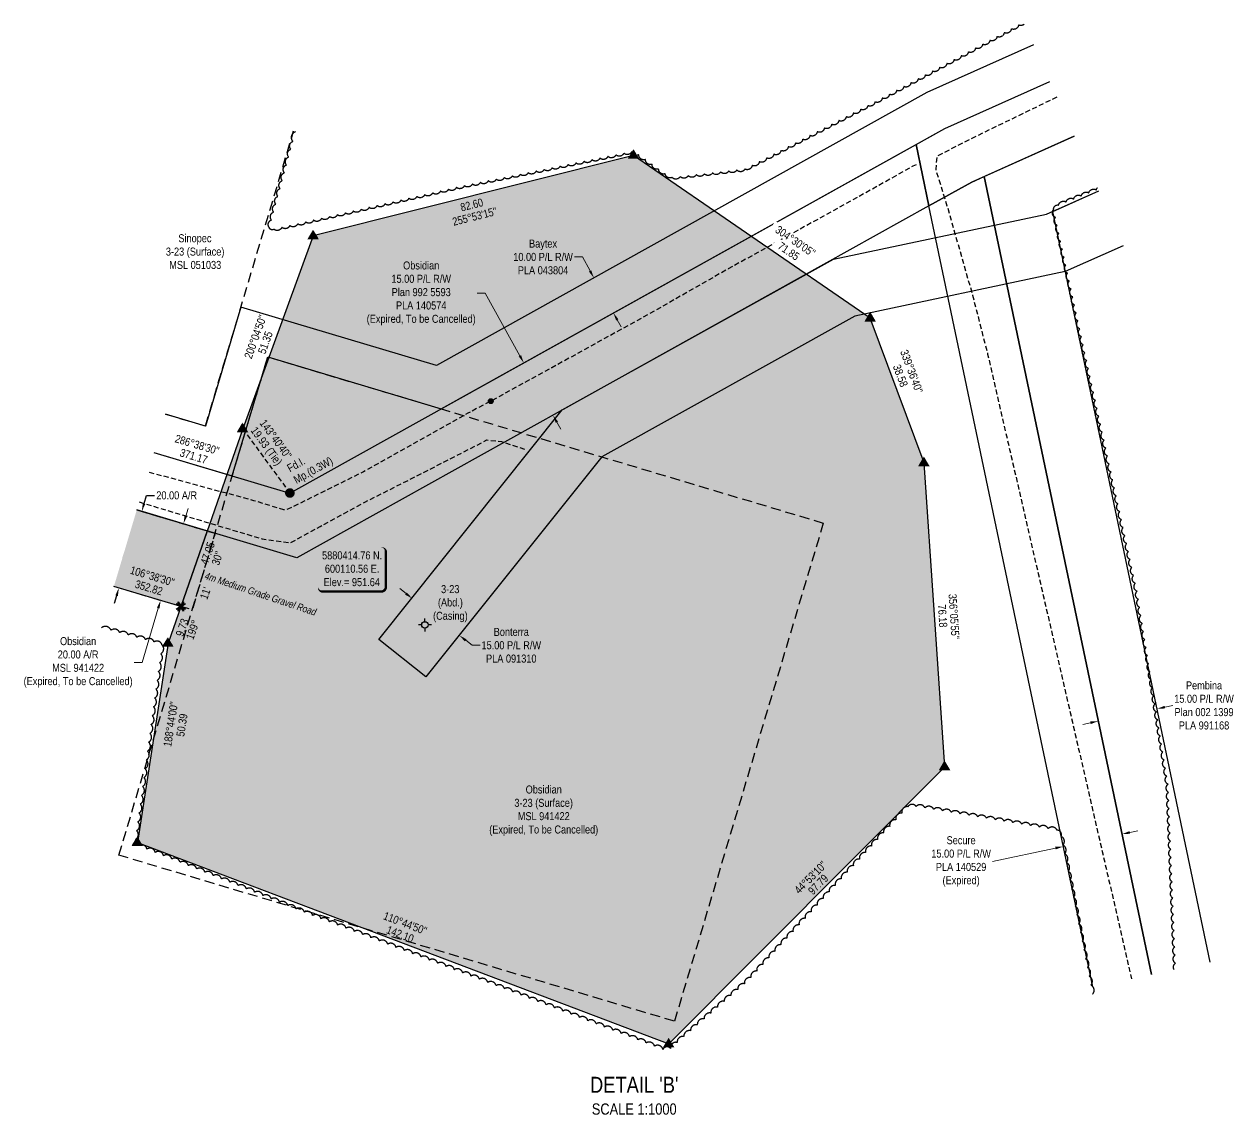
# Model space of a CAD drawing. Extents: x 598714 to 602451, y 5878898 to 5881862.
# Drawn here: x 600939 to 602451, y 5879736 to 5881099 of the extents above; entities that cross this region are included whole.
import ezdxf
from ezdxf.enums import TextEntityAlignment as Align

# ---------------------------------------------------------------- set-up
doc = ezdxf.new("R2010")
doc.units = 0
doc.header["$LTSCALE"] = 5
doc.header["$PDSIZE"] = 0.5
for name, pattern in [('0', [1, 1, 0]), ('foc-ACCESSROAD', [3.75, 2.5, -1.25]), ('foc-TIELINE', [1.875, 1.25, -0.625]), ('UG_PIPE', [1.875, 1.25, -0.625])]:
    doc.linetypes.add(name, pattern=pattern)
doc.layers.get('Defpoints').update_dxf_attribs({"color": 9})
for name, color, linetype in [('AS-PIPE-UG', 44, 'UG_PIPE'), ('AS-ROADS', 254, 'Continuous'), ('AS-SYMBOL', 7, 'Continuous'), ('C-AR', 13, 'foc-ACCESSROAD'), ('C-RW', 13, 'Continuous'), ('C-WS', 13, 'foc-ACCESSROAD'), ('DETAIL-T', 7, 'Continuous'), ('F-RW', 190, 'Continuous'), ('F-WS', 190, 'foc-ACCESSROAD'), ('F-WS-S', 8, 'Continuous'), ('L-BD1', 253, 'Continuous'), ('L-MON', 1, 'Continuous'), ('L-TIE', 7, 'foc-TIELINE'), ('L-TIE-T', 7, 'Continuous'), ('P-PROPOSED', 10, 'Continuous'), ('P-PROPOSED-H', 21, 'Continuous'), ('P-TXT', 4, 'Continuous'), ('T-BUSH', 110, '0')]:
    doc.layers.add(name, color=color, linetype=linetype)
for name, color, linetype, lineweight in [('C-AR-T', 13, 'Continuous', 9), ('C-RW-T', 13, 'Continuous', 9), ('F-RW-T', 190, 'Continuous', 9), ('F-WS-T', 190, 'Continuous', 9), ('T-TEXT', 48, 'Continuous', 18)]:
    doc.layers.add(name, color=color, linetype=linetype, lineweight=lineweight)
doc.styles.add('80', font='ARIALN.TTF', dxfattribs={"height": 10})
doc.styles.add('80CG', font='ARIALN.TTF', dxfattribs={"height": 10})
doc.styles.add('80L', font='ARIALN.TTF', dxfattribs={"height": 10})
doc.dimstyles.new('Compass 5 000', dxfattribs={"dimscale": 5, "dimtxt": 9, "dimasz": 2, "dimexe": 0.2, "dimexo": 0.0625, "dimgap": 0.5, "dimtad": 0, "dimtih": 1, "dimtoh": 1, "dimzin": 0, "dimdsep": 46, "dimtxsty": '80CG', "dimcen": 0.1, "dimse1": 1, "dimse2": 1, "dimclrd": 256, "dimclrt": 256, "dimaunit": 1, "dimadec": 4, "dimazin": 0, "dimtfac": 0.06, "dimtofl": 0, "dimtmove": 0, "dimatfit": 1, "dimfxl": 0.2, "dimtolj": 1, "dimtzin": 0, "dimlwd": -1, "dimarcsym": 0})

# ---------------------------------------------------------------- blocks, each defined once
blk = doc.blocks.new('*D49')
at = {"layer": 'C-RW-T', "transparency": 16777216}
for p, q in [((601515.3, 5880762.6), (601505.3, 5880762.6)), ((601558.8, 5880684.5), (601515.3, 5880762.6)), ((601604.9, 5880601.5), (601609.8, 5880592.8))]:
    blk.add_line(p, q, dxfattribs=at)
for points in [[(601560.2, 5880685.3), (601557.3, 5880683.7), (601563.6, 5880675.8)], [(601606.4, 5880602.4), (601603.5, 5880600.7), (601600.1, 5880610.3)]]:
    blk.add_solid(points, dxfattribs=at)
at = {"layer": 'Defpoints', "color": 0, "transparency": 16777216}
for p in [(601563.6, 5880675.8), (601453.3, 5880614.4), (601489.8, 5880548.9)]:
    blk.add_point(p, dxfattribs=at)
at = {"layer": 'C-RW-T', "transparency": 16777216, "insert": (601435.4, 5880762.6), "char_height": 10, "attachment_point": 5, "style": '80CG'}
blk.add_mtext('\\A1;Obsidian\\P15.00 P/L R/W\\PPlan 992 5593\\PPLA 140574\\P(Expired, To be Cancelled)', dxfattribs=at)
blk = doc.blocks.new('*D63')
at = {"layer": 'Defpoints', "color": 0, "transparency": 16777216}
for p in [(602307, 5880107.7), (602233.5, 5880092.2), (602237.9, 5880071.4)]:
    blk.add_point(p, dxfattribs=at)
at = {"layer": 'F-RW-T', "transparency": 16777216}
for p, q in [((602321.1, 5880089), (602330.9, 5880091)), ((602228.1, 5880069.3), (602149.3, 5880052.7))]:
    blk.add_line(p, q, dxfattribs=at)
for points in [[(602320.8, 5880090.6), (602321.5, 5880087.3), (602311.4, 5880086.9)], [(602227.7, 5880071), (602228.4, 5880067.7), (602237.9, 5880071.4)]]:
    blk.add_solid(points, dxfattribs=at)
at = {"layer": 'F-RW-T', "transparency": 16777216, "insert": (602110.2, 5880052.7), "char_height": 10, "attachment_point": 5, "style": '80CG'}
blk.add_mtext('\\A1;Secure\\P15.00 P/L R/W\\PPLA 140529\\P(Expired)', dxfattribs=at)
blk = doc.blocks.new('*D64')
at = {"layer": 'Defpoints', "color": 0, "transparency": 16777216}
for p in [(601512.5, 5880494), (601571.5, 5880447.8), (601483.2, 5880335.1)]:
    blk.add_point(p, dxfattribs=at)
at = {"layer": 'F-RW-T', "transparency": 16777216}
for p, q in [((601416.4, 5880387.4), (601408.5, 5880393.6)), ((601491, 5880329), (601498.9, 5880322.8)), ((601498.9, 5880322.8), (601508.9, 5880322.8))]:
    blk.add_line(p, q, dxfattribs=at)
for points in [[(601417.4, 5880388.8), (601415.3, 5880386.1), (601424.2, 5880381.3)], [(601492.1, 5880330.3), (601490, 5880327.6), (601483.2, 5880335.1)]]:
    blk.add_solid(points, dxfattribs=at)
at = {"layer": 'F-RW-T', "transparency": 16777216, "insert": (601548, 5880322.8), "char_height": 10, "attachment_point": 5, "style": '80CG'}
blk.add_mtext('\\A1;Bonterra\\P15.00 P/L R/W\\PPLA 091310', dxfattribs=at)
blk = doc.blocks.new('*D65')
at = {"layer": 'Defpoints', "color": 0, "transparency": 16777216}
for p in [(601670.9, 5880792.7), (601651.3, 5880781.8), (601695.2, 5880749)]:
    blk.add_point(p, dxfattribs=at)
at = {"layer": 'F-RW-T', "transparency": 16777216}
for p, q in [((601636.8, 5880808), (601626.8, 5880808)), ((601646.5, 5880790.5), (601636.8, 5880808)), ((601680.5, 5880729.4), (601685.3, 5880720.6))]:
    blk.add_line(p, q, dxfattribs=at)
for points in [[(601647.9, 5880791.3), (601645, 5880789.7), (601651.3, 5880781.8)], [(601681.9, 5880730.2), (601679, 5880728.6), (601675.6, 5880738.1)]]:
    blk.add_solid(points, dxfattribs=at)
at = {"layer": 'F-RW-T', "transparency": 16777216, "insert": (601587.7, 5880808), "char_height": 10, "attachment_point": 5, "style": '80CG'}
blk.add_mtext('\\A1;Baytex\\P10.00 P/L R/W\\PPLA 043804', dxfattribs=at)
blk = doc.blocks.new('RISER')
h = blk.add_hatch(color=255)
h.dxf.hatch_style = 1
edge = h.paths.add_edge_path()
edge.add_arc((0, 0), 0.7, 0, 360)
blk.add_hatch(color=13).paths.add_polyline_path([(0.58, -0.15), (-0.58, -0.15, 0.774597)])
at = {"color": 13}
blk.add_line((-0.58, -0.15), (0.58, -0.15), dxfattribs=at)
blk.add_circle((0, 0), 0.6, dxfattribs=at)
blk = doc.blocks.new('GABD')
for p, q in [((-0.81, 0), (-1.62, 0)), ((0, 0.81), (0, 1.62)), ((1.62, 0), (0.81, 0)), ((0, -0.81), (0, -1.62))]:
    blk.add_line(p, q)
blk.add_circle((0, 0), 0.8)
blk = doc.blocks.new('fdia')
at = {"color": 255, "const_width": 1}
blk.add_lwpolyline([(-0.5, 0, 1), (0.5, 0, 1)], format="xyb", close=True, dxfattribs=at)
blk = doc.blocks.new('Fdiaa')
blk.add_blockref('fdia', (0, 0))
blk = doc.blocks.new('fdib')
at = {"color": 1, "const_width": 1.6}
blk.add_lwpolyline([(-0.4, 0, 1), (0.4, 0, 1)], format="xyb", close=True, dxfattribs=at)
at = {"color": 1}
blk.add_circle((0, 0), 0.8, dxfattribs=at)
blk = doc.blocks.new('Fdibb')
blk.add_blockref('fdib', (0, 0))
blk = doc.blocks.new('fdicc')
for name in ['Fdibb', 'Fdiaa']:
    blk.add_blockref(name, (0, 0))
blk = doc.blocks.new('FDI')
blk.add_blockref('fdicc', (0, 0))
blk = doc.blocks.new('TRIA')
blk.add_hatch(color=255).paths.add_polyline_path([(-0.04, 1.52), (-1.47, -0.87), (1.39, -0.87)])
blk = doc.blocks.new('TRIAA')
blk.add_blockref('TRIA', (0, 0))
blk = doc.blocks.new('TRIB')
at = {"color": 1}
blk.add_lwpolyline([(-1.12, -0.67), (-0.04, 1.13), (1.04, -0.67)], close=True, dxfattribs=at)
blk = doc.blocks.new('TRIBB')
blk.add_blockref('TRIB', (0, 0))
blk = doc.blocks.new('TRICC')
for name in ['TRIAA', 'TRIBB']:
    blk.add_blockref(name, (0, 0))
blk = doc.blocks.new('plspike')
blk.add_blockref('TRICC', (0, 0))
blk = doc.blocks.new('TEMP')
h = blk.add_hatch(color=255)
h.dxf.hatch_style = 1
h.paths.add_polyline_path([(0, 0.25), (-0.67, 1.15), (-0.67, 0.67), (-1.15, 0.67), (-0.25, 0), (-1.15, -0.67), (-0.67, -0.67), (-0.67, -1.15), (0, -0.25), (0.67, -1.15), (0.67, -0.67), (1.15, -0.67), (0.25, 0), (1.15, 0.67), (0.67, 0.67), (0.67, 1.15)])
h.paths.add_polyline_path([(0.57, 0.85), (0.57, 0.57), (0.85, 0.57), (0.08, 0), (0.85, -0.57), (0.57, -0.57), (0.57, -0.85), (0, -0.08), (-0.57, -0.85), (-0.57, -0.57), (-0.85, -0.57), (-0.08, 0), (-0.85, 0.57), (-0.57, 0.57), (-0.57, 0.85), (0, 0.08)], flags=16)
h = blk.add_hatch(color=1)
h.dxf.hatch_style = 1
h.paths.add_polyline_path([(0, 0.08), (-0.57, 0.85), (-0.57, 0.57), (-0.85, 0.57), (-0.08, 0), (-0.85, -0.57), (-0.57, -0.57), (-0.57, -0.85), (0, -0.08), (0.57, -0.85), (0.57, -0.57), (0.85, -0.57), (0.08, 0), (0.85, 0.57), (0.57, 0.57), (0.57, 0.85)])
at = {"color": 1}
for p, q in [((-0.08, 0), (0.08, 0)), ((0, 0.08), (0, -0.08))]:
    blk.add_line(p, q, dxfattribs=at)
at = {"color": 255, "flags": 128}
blk.add_lwpolyline([(-0.25, 0), (-1.15, 0.67), (-0.67, 0.67), (-0.67, 1.15), (0, 0.25), (0.67, 1.15), (0.67, 0.67), (1.15, 0.67), (0.25, 0), (1.15, -0.67), (0.67, -0.67), (0.67, -1.15), (0, -0.25), (-0.67, -1.15), (-0.67, -0.67), (-1.15, -0.67)], close=True, dxfattribs=at)
at = {"color": 1, "flags": 128}
blk.add_lwpolyline([(-0.08, 0), (-0.85, 0.57), (-0.57, 0.57), (-0.57, 0.85), (0, 0.08), (0.57, 0.85), (0.57, 0.57), (0.85, 0.57), (0.08, 0), (0.85, -0.57), (0.57, -0.57), (0.57, -0.85), (0, -0.08), (-0.57, -0.85), (-0.57, -0.57), (-0.85, -0.57)], close=True, dxfattribs=at)
blk = doc.blocks.new('*D77')
at = {"layer": 'Defpoints', "color": 0, "transparency": 16777216}
for p in [(601129.3, 5880477.3), (601057.5, 5880394.4), (601100.7, 5880381.5)]:
    blk.add_point(p, dxfattribs=at)
at = {"layer": 'P-TXT', "transparency": 16777216}
for p, q in [((601089, 5880499.8), (601092.1, 5880510.1)), ((601092.1, 5880510.1), (601102.1, 5880510.1)), ((601054.7, 5880384.8), (601051.8, 5880375.2))]:
    blk.add_line(p, q, dxfattribs=at)
for points in [[(601087.4, 5880500.2), (601090.6, 5880499.3), (601086.2, 5880490.2)], [(601053.1, 5880385.3), (601056.3, 5880384.3), (601057.5, 5880394.4)]]:
    blk.add_solid(points, dxfattribs=at)
at = {"layer": 'P-TXT', "transparency": 16777216, "insert": (601129.8, 5880510.1), "char_height": 10, "attachment_point": 5, "style": '80CG'}
blk.add_mtext('\\A1;20.00 A/R', dxfattribs=at)
blk = doc.blocks.new('*D79')
at = {"layer": 'C-AR-T', "transparency": 16777216}
for p, q in [((601141.2, 5880484.2), (601144, 5880493.7)), ((601106.8, 5880369.2), (601086.6, 5880301.5)), ((601086.6, 5880301.5), (601076.6, 5880301.5))]:
    blk.add_line(p, q, dxfattribs=at)
for points in [[(601139.6, 5880484.6), (601142.8, 5880483.7), (601138.3, 5880474.6)], [(601105.2, 5880369.7), (601108.4, 5880368.8), (601109.7, 5880378.8)]]:
    blk.add_solid(points, dxfattribs=at)
at = {"layer": 'Defpoints', "color": 0, "transparency": 16777216}
for p in [(601109.4, 5880483.2), (601080.8, 5880387.4), (601109.7, 5880378.8)]:
    blk.add_point(p, dxfattribs=at)
at = {"layer": 'C-AR-T', "transparency": 16777216, "insert": (601006.6, 5880301.5), "char_height": 10, "attachment_point": 5, "style": '80CG'}
blk.add_mtext('\\A1;Obsidian\\P20.00 A/R\\PMSL 941422\\P(Expired, To be Cancelled)', dxfattribs=at)
blk = doc.blocks.new('*U80')
h = blk.add_hatch(color=254)
edge = h.paths.add_edge_path()
edge.add_line((-36.5, -28.5), (36.5, -28.5))
edge.add_arc((36.5, -22.5), 6, 270, 360)
edge.add_line((42.5, -22.5), (42.5, 21))
edge.add_arc((36.5, 21), 6, 0, 90)
edge.add_line((36.5, 27), (-36.5, 27))
edge.add_arc((-36.5, 21), 6, 90, 180)
edge.add_line((-42.5, 21), (-42.5, -22.5))
edge.add_arc((-36.5, -22.5), 6, 180, 270)
at = {"color": 1, "flags": 128}
blk.add_lwpolyline([(-77.5, 94.7, 0, 10, 0), (0, 0, 5, 5, 0)], format="xyseb", dxfattribs=at)
blk.add_lwpolyline([(-36.5, -28.5, 3, 3, 0), (36.5, -28.5, 3, 3, 0.414214), (42.5, -22.5, 3, 3, 0), (42.5, 21, 3, 0, 0.414214), (36.5, 27, 0, 0, 0), (-36.5, 27, 0, 0, 0.414214), (-42.5, 21, 0, 0, 0), (-42.5, -22.5, 0, 3, 0.414214)], format="xyseb", close=True, dxfattribs=at)
at = {"color": 1, "style": '80'}
blk.add_attdef('ENTER_TEXT_001', (-36, -5), '', height=10, dxfattribs=at)
blk = doc.blocks.new('*D82')
at = {"layer": 'Defpoints', "color": 0, "transparency": 16777216}
for p in [(602351.7, 5880260.1), (602278.3, 5880244.7), (602281.8, 5880228.1)]:
    blk.add_point(p, dxfattribs=at)
at = {"layer": 'F-RW-T', "transparency": 16777216}
for p, q in [((602364.9, 5880245.5), (602374.7, 5880247.6)), ((602272, 5880226), (602262.2, 5880224))]:
    blk.add_line(p, q, dxfattribs=at)
for points in [[(602364.6, 5880247.2), (602365.3, 5880243.9), (602355.2, 5880243.5)], [(602271.7, 5880227.7), (602272.3, 5880224.4), (602281.8, 5880228.1)]]:
    blk.add_solid(points, dxfattribs=at)
at = {"layer": 'F-RW-T', "transparency": 16777216, "insert": (602413.8, 5880247.6), "char_height": 10, "attachment_point": 5, "style": '80CG'}
blk.add_mtext('\\A1;Pembina\\P15.00 P/L R/W\\PPlan 002 1399\\PPLA 991168', dxfattribs=at)

msp = doc.modelspace()

# ---------------------------------------------------------------- hatches: boundary and pattern name
at = {"layer": 'P-PROPOSED-H'}
h = msp.add_hatch(color=256, dxfattribs=at)
h.dxf.hatch_style = 1
h.paths.add_polyline_path([(601300.399, 5880834.344), (601212.289, 5880593.324), (601118.994, 5880325.299), (601080.754, 5880076.359), (601744.894, 5879824.774), (602089.789, 5880171.039), (602063.889, 5880550.879), (601996.719, 5880731.604), (601700.784, 5880935.009)])
h = msp.add_hatch(color=256, dxfattribs=at)
h.dxf.hatch_style = 1
h.paths.add_polyline_path([(601079.931, 5880492.033), (601051.305, 5880396.262), (601134.988, 5880371.249), (601167.881, 5880465.745)])

# ---------------------------------------------------------------- linework, layer by layer
at = {"layer": 'AS-PIPE-UG', "flags": 128}
for points in [[(602229.813, 5881007.664), (602121.459, 5880955.109), (602079.869, 5880933.739), (602078.424, 5880917.529), (602092.554, 5880872.074), (602124.444, 5880760.284), (602143.309, 5880686.754), (602323.19, 5879906.233)], [(602053.854, 5880923.349), (602049.714, 5880921.404), (602006.679, 5880896.934), (601819.194, 5880793.169), (601718.999, 5880736.039), (601598.589, 5880669.649), (601546.144, 5880640.929), (601522.349, 5880627.804), (601493.804, 5880612.714), (601363.104, 5880539.634), (601269.679, 5880493.154), (601263.739, 5880491.929), (601226.264, 5880503.494), (601095.989, 5880538.784), (601094.087, 5880539.393)], [(601082.888, 5880501.925), (601184.409, 5880471.429), (601236.789, 5880455.679), (601272.094, 5880451.084), (601309.284, 5880471.334), (601364.944, 5880501.689), (601438.189, 5880538.609), (601517.489, 5880579.414), (601535.659, 5880577.274), (601566.209, 5880567.384)]]:
    msp.add_lwpolyline(points, dxfattribs=at)
at = {"layer": 'AS-ROADS', "const_width": 19.992, "flags": 128}
msp.add_lwpolyline([(601064.835, 5880441.528), (601309.559, 5880359.814)], dxfattribs=at)
at = {"layer": 'C-AR', "flags": 128}
msp.add_lwpolyline([(601079.931, 5880492.033), (601177.795, 5880462.781), (601149.169, 5880367.01), (601051.305, 5880396.262)], dxfattribs=at)
at = {"layer": 'C-RW', "flags": 128}
msp.add_lwpolyline([(602251.621, 5880958.971), (602123.432, 5880901.56), (602070.009, 5880871.827), (602053.878, 5880948.646), (602089.819, 5880968.649), (602220.979, 5881027.39)], dxfattribs=at)
at = {"layer": 'C-RW'}
msp.add_lwpolyline([(601101.401, 5880563.861), (601271.279, 5880513.084), (602053.878, 5880948.646), (602070.009, 5880871.827), (601280.106, 5880432.2), (601079.931, 5880492.033)], dxfattribs=at)
at = {"layer": 'C-WS'}
msp.add_lwpolyline([(601057.565, 5880060.543), (601243.635, 5880683.055), (601937.974, 5880475.515), (601751.905, 5879853.004)], close=True, dxfattribs=at)
at = {"layer": 'F-RW', "flags": 128}
for points in [[(602200.55, 5881073.004), (602067.41, 5881013.375), (601454.424, 5880672.213), (601210.062, 5880745.253), (601165.692, 5880596.808), (601115.714, 5880611.747)], [(601101.401, 5880563.861), (601199.264, 5880534.61), (601243.635, 5880683.055), (601460.309, 5880618.29), (602089.819, 5880968.649), (602220.979, 5881027.39)], [(602348.262, 5879911.498), (602138.913, 5880908.493), (602251.621, 5880958.971)], [(602274.894, 5879896.092), (602070.009, 5880871.827), (602123.432, 5880901.56), (602138.913, 5880908.493), (602348.262, 5879911.498)], [(602312.906, 5880822.131), (602240.421, 5880789.668), (601977.284, 5880734.229), (601661.084, 5880558.474), (601441.089, 5880283.324), (601382.535, 5880330.14), (601611.753, 5880616.825), (601950.754, 5880805.254), (602217.108, 5880861.37), (602282.263, 5880890.551)], [(602421.631, 5879926.903), (602224.697, 5880864.769), (602282.263, 5880890.551)]]:
    msp.add_lwpolyline(points, dxfattribs=at)
at = {"layer": 'F-WS'}
msp.add_lwpolyline([(601115.714, 5880611.747), (601165.692, 5880596.808), (601275.901, 5880965.52)], dxfattribs=at)
at = {"layer": 'L-TIE'}
msp.add_line((601212.289, 5880593.324), (601271.279, 5880513.084), dxfattribs=at)
at = {"layer": 'P-PROPOSED', "flags": 128}
msp.add_lwpolyline([(601300.399, 5880834.344), (601212.289, 5880593.324), (601118.994, 5880325.299), (601080.754, 5880076.359), (601744.894, 5879824.774), (602089.789, 5880171.039), (602063.889, 5880550.879), (601996.719, 5880731.604), (601700.784, 5880935.009)], close=True, dxfattribs=at)
msp.add_lwpolyline([(601079.931, 5880492.033), (601167.881, 5880465.745), (601134.988, 5880371.249), (601051.305, 5880396.262)], dxfattribs=at)
at = {"layer": 'T-BUSH', "flags": 128}
for points in [[(602188.962, 5881098.877, -0.31228985), (602181.962, 5881097.908, -0.52056705), (602172.996, 5881093.101, -0.52056705), (602164.03, 5881088.295, -0.52056705), (602155.064, 5881083.488, -0.52056705), (602146.098, 5881078.681, -0.52056705), (602137.132, 5881073.874, -0.52056705), (602128.166, 5881069.067, -0.52056705), (602119.2, 5881064.261, -0.52056705), (602110.234, 5881059.454, -0.52056705), (602101.268, 5881054.647, -0.52056705), (602092.302, 5881049.84, -0.52056705), (602083.337, 5881045.033, -0.52056705), (602074.371, 5881040.227, -0.52056705), (602065.405, 5881035.42, -0.52056705), (602056.439, 5881030.613, -0.52056705), (602047.473, 5881025.806, -0.52056705), (602038.507, 5881020.999, -0.52056705), (602029.541, 5881016.193, -0.52056705), (602020.575, 5881011.386, -0.52056705), (602011.609, 5881006.579, -0.52056705), (602002.586, 5881001.88, -0.52056705), (601993.551, 5880997.206, -0.52056705), (601984.515, 5880992.532, -0.52056705), (601975.479, 5880987.858, -0.52056705), (601966.443, 5880983.184, -0.52056705), (601957.407, 5880978.51, -0.52056705), (601948.372, 5880973.835, -0.52056705), (601939.336, 5880969.161, -0.52056705), (601930.3, 5880964.487, -0.52056705), (601921.264, 5880959.813, -0.52056705), (601912.228, 5880955.139, -0.52056705), (601903.193, 5880950.465, -0.52056705), (601894.157, 5880945.791, -0.52056705), (601885.121, 5880941.117, -0.52056705), (601876.085, 5880936.442, -0.52056705), (601867.049, 5880931.768, -0.52056705), (601858.014, 5880927.094, -0.52056705), (601848.978, 5880922.42, -0.52056705), (601839.92, 5880917.817, -0.52056705), (601829.814, 5880916.656, -0.52056705), (601819.707, 5880915.494, -0.52056705), (601809.6, 5880914.333, -0.52056705), (601799.494, 5880913.171, -0.52056705), (601789.387, 5880912.01, -0.52056705), (601779.28, 5880910.848, -0.52056705), (601769.174, 5880909.687, -0.52056705), (601759.067, 5880908.525, -0.52056705), (601748.961, 5880907.364, -0.52056705), (601740.354, 5880911.95, -0.52056705), (601732.103, 5880917.902, -0.52056705), (601723.853, 5880923.854, -0.52056705), (601715.602, 5880929.806, -0.52056705), (601707.352, 5880935.757, -0.52056705), (601698.67, 5880939.706, -0.52056705), (601688.701, 5880937.68, -0.52056705), (601678.731, 5880935.653, -0.52056705), (601668.762, 5880933.627, -0.52056705), (601658.792, 5880931.601, -0.52056705), (601648.823, 5880929.575, -0.52056705), (601638.854, 5880927.549, -0.52056705), (601628.884, 5880925.523, -0.52056705), (601618.915, 5880923.497, -0.52056705), (601608.946, 5880921.471, -0.52056705), (601598.976, 5880919.445, -0.52056705), (601589.007, 5880917.419, -0.52056705), (601579.038, 5880915.393, -0.52056705), (601569.068, 5880913.367, -0.52056705), (601559.099, 5880911.341, -0.52056705), (601549.13, 5880909.314, -0.52056705), (601539.16, 5880907.288, -0.52056705), (601529.191, 5880905.262, -0.52056705), (601519.221, 5880903.236, -0.52056705), (601509.252, 5880901.21, -0.52056705), (601499.283, 5880899.184, -0.52056705), (601489.313, 5880897.158, -0.52056705), (601479.373, 5880894.998, -0.52056705), (601469.457, 5880892.725, -0.52056705), (601459.541, 5880890.452, -0.52056705), (601449.625, 5880888.178, -0.52056705), (601439.709, 5880885.905, -0.52056705), (601429.794, 5880883.631, -0.52056705), (601419.878, 5880881.358, -0.52056705), (601409.962, 5880879.084, -0.52056705), (601400.046, 5880876.811, -0.52056705), (601390.13, 5880874.537, -0.52056705), (601380.214, 5880872.264, -0.52056705), (601370.298, 5880869.991, -0.52056705), (601360.382, 5880867.717, -0.52056705), (601350.467, 5880865.444, -0.52056705), (601340.551, 5880863.17, -0.52056705), (601330.635, 5880860.897, -0.52056705), (601320.719, 5880858.623, -0.52056705), (601310.803, 5880856.35, -0.52056705), (601300.887, 5880854.077, -0.52056705), (601290.971, 5880851.803, -0.52056705), (601281.055, 5880849.53, -0.52056705), (601271.14, 5880847.256, -0.52056705), (601261.224, 5880844.983, -0.52056705), (601251.308, 5880842.709, -0.52056705), (601245.629, 5880844.504, -0.52056705), (601248.305, 5880854.319, -0.52056705), (601250.98, 5880864.134, -0.52056705), (601253.656, 5880873.949, -0.52056705), (601256.332, 5880883.764, -0.52056705), (601259.007, 5880893.579, -0.52056705), (601261.683, 5880903.394, -0.52056705), (601264.358, 5880913.209, -0.52056705), (601267.034, 5880923.024, -0.52056705), (601269.71, 5880932.839, -0.52056705), (601272.385, 5880942.654, -0.52056705), (601275.061, 5880952.469, -0.52056705), (601278.369, 5880964.604)], [(602376.535, 5879917.434, -0.38359969), (602378.076, 5879925.596, -0.52056705), (602377.661, 5879935.761, -0.52056705), (602377.247, 5879945.925, -0.52056705), (602376.832, 5879956.09, -0.52056705), (602376.418, 5879966.255, -0.52056705), (602376.003, 5879976.419, -0.52056705), (602375.589, 5879986.584, -0.52056705), (602375.174, 5879996.749, -0.52056705), (602374.76, 5880006.913, -0.52056705), (602374.345, 5880017.078, -0.52056705), (602373.93, 5880027.243, -0.52056705), (602373.516, 5880037.408, -0.52056705), (602373.101, 5880047.572, -0.52056705), (602372.687, 5880057.737, -0.52056705), (602372.272, 5880067.902, -0.52056705), (602371.858, 5880078.066, -0.52056705), (602371.443, 5880088.231, -0.52056705), (602371.029, 5880098.396, -0.52056705), (602370.614, 5880108.561, -0.52056705), (602370.199, 5880118.725, -0.52056705), (602369.785, 5880128.89, -0.52056705), (602369.37, 5880139.055, -0.52056705), (602368.777, 5880149.201, -0.52056705), (602367.165, 5880159.246, -0.52056705), (602365.553, 5880169.291, -0.52056705), (602363.942, 5880179.335, -0.52056705), (602362.33, 5880189.38, -0.52056705), (602360.718, 5880199.425, -0.52056705), (602359.107, 5880209.469, -0.52056705), (602357.495, 5880219.514, -0.52056705), (602355.883, 5880229.559, -0.52056705), (602354.271, 5880239.603, -0.52056705), (602352.66, 5880249.648, -0.52056705), (602351.048, 5880259.693, -0.52056705), (602349.436, 5880269.737, -0.52056705), (602347.825, 5880279.782, -0.52056705), (602346.213, 5880289.827, -0.52056705), (602344.601, 5880299.871, -0.52056705), (602342.989, 5880309.916, -0.52056705), (602341.378, 5880319.961, -0.52056705), (602339.766, 5880330.006, -0.52056705), (602338.154, 5880340.05, -0.52056705), (602336.543, 5880350.095, -0.52056705), (602334.931, 5880360.14, -0.52056705), (602333.319, 5880370.184, -0.52056705), (602331.708, 5880380.229, -0.52056705), (602330.096, 5880390.274, -0.52056705), (602327.935, 5880400.214, -0.52056705), (602325.763, 5880410.153, -0.52056705), (602323.592, 5880420.092, -0.52056705), (602321.42, 5880430.03, -0.52056705), (602319.249, 5880439.969, -0.52056705), (602317.077, 5880449.908, -0.52056705), (602314.906, 5880459.846, -0.52056705), (602312.734, 5880469.785, -0.52056705), (602310.563, 5880479.724, -0.52056705), (602308.391, 5880489.662, -0.52056705), (602306.22, 5880499.601, -0.52056705), (602304.048, 5880509.54, -0.52056705), (602301.877, 5880519.479, -0.52056705), (602299.705, 5880529.417, -0.52056705), (602297.534, 5880539.356, -0.52056705), (602295.362, 5880549.295, -0.52056705), (602293.191, 5880559.233, -0.52056705), (602291.019, 5880569.172, -0.52056705), (602288.848, 5880579.111, -0.52056705), (602286.676, 5880589.049, -0.52056705), (602284.505, 5880598.988, -0.52056705), (602282.333, 5880608.927, -0.52056705), (602280.162, 5880618.866, -0.52056705), (602277.99, 5880628.804, -0.52056705), (602275.819, 5880638.743, -0.52056705), (602273.647, 5880648.682, -0.52056705), (602271.476, 5880658.62, -0.52056705), (602269.305, 5880668.559, -0.52056705), (602267.133, 5880678.498, -0.52056705), (602264.962, 5880688.436, -0.52056705), (602262.79, 5880698.375, -0.52056705), (602260.619, 5880708.314, -0.52056705), (602258.447, 5880718.253, -0.52056705), (602256.276, 5880728.191, -0.52056705), (602254.104, 5880738.13, -0.52056705), (602251.933, 5880748.069, -0.52056705), (602249.761, 5880758.007, -0.52056705), (602247.59, 5880767.946, -0.52056705), (602245.418, 5880777.885, -0.52056705), (602243.247, 5880787.823, -0.52056705), (602241.075, 5880797.762, -0.52056705), (602238.904, 5880807.701, -0.52056705), (602236.732, 5880817.64, -0.52056705), (602234.561, 5880827.578, -0.52056705), (602232.389, 5880837.517, -0.52056705), (602230.218, 5880847.456, -0.52056705), (602228.046, 5880857.394, -0.52056705), (602225.875, 5880867.333, -0.52056705), (602231.953, 5880872.897, -0.52056705), (602241.398, 5880876.677, -0.52056705), (602250.843, 5880880.456, -0.52056705), (602260.289, 5880884.235, -0.52056705), (602269.734, 5880888.014, -0.52056705), (602279.179, 5880891.794, -0.12106619), (602280.524, 5880894.434, -0.12106619)], [(602274.583, 5879887.176, 0.52056705), (602272.395, 5879898.116, 0.52056705), (602270.206, 5879909.055, 0.52056705), (602268.017, 5879919.995, 0.52056705), (602265.829, 5879930.935, 0.52056705), (602263.64, 5879941.875, 0.52056705), (602261.452, 5879952.814, 0.52056705), (602259.263, 5879963.754, 0.52056705), (602257.074, 5879974.694, 0.52056705), (602254.886, 5879985.634, 0.52056705), (602252.697, 5879996.573, 0.52056705), (602250.508, 5880007.513, 0.52056705), (602248.32, 5880018.453, 0.52056705), (602246.131, 5880029.393, 0.52056705), (602243.942, 5880040.332, 0.52056705), (602241.754, 5880051.272, 0.52056705), (602239.565, 5880062.212, 0.52056705), (602237.377, 5880073.152, 0.52056705), (602235.188, 5880084.091, 0.52056705), (602229.981, 5880091.919, 0.52056705), (602218.979, 5880093.77, 0.52056705), (602207.978, 5880095.621, 0.52056705), (602196.976, 5880097.473, 0.52056705), (602185.974, 5880099.324, 0.52056705), (602174.972, 5880101.175, 0.52056705), (602163.97, 5880103.026, 0.52056705), (602152.968, 5880104.877, 0.52056705), (602141.966, 5880106.729, 0.52056705), (602130.964, 5880108.58, 0.52056705), (602119.963, 5880110.431, 0.52056705), (602108.961, 5880112.282, 0.52056705), (602097.959, 5880114.133, 0.52056705), (602086.957, 5880115.985, 0.52056705), (602075.955, 5880117.836, 0.52056705), (602064.953, 5880119.687, 0.52056705), (602053.951, 5880121.538, 0.52056705), (602043.712, 5880121.156, 0.52056705), (602036.141, 5880112.962, 0.52056705), (602028.57, 5880104.768, 0.52056705), (602020.998, 5880096.574, 0.52056705), (602013.427, 5880088.38, 0.52056705), (602005.856, 5880080.186, 0.52056705), (601998.284, 5880071.991, 0.52056705), (601990.713, 5880063.797, 0.52056705), (601983.142, 5880055.603, 0.52056705), (601975.571, 5880047.409, 0.52056705), (601967.999, 5880039.215, 0.52056705), (601960.464, 5880030.988, 0.52056705), (601952.93, 5880022.759, 0.52056705), (601945.396, 5880014.531, 0.52056705), (601937.862, 5880006.302, 0.52056705), (601930.329, 5879998.074, 0.52056705), (601922.795, 5879989.845, 0.52056705), (601915.261, 5879981.616, 0.52056705), (601907.727, 5879973.388, 0.52056705), (601900.193, 5879965.159, 0.52056705), (601892.659, 5879956.931, 0.52056705), (601885.125, 5879948.702, 0.52056705), (601877.591, 5879940.474, 0.52056705), (601870.058, 5879932.245, 0.52056705), (601862.524, 5879924.017, 0.52056705), (601854.99, 5879915.788, 0.52056705), (601847.456, 5879907.56, 0.52056705), (601839.378, 5879899.888, 0.52056705), (601830.973, 5879892.551, 0.52056705), (601822.569, 5879885.214, 0.52056705), (601814.164, 5879877.877, 0.52056705), (601805.76, 5879870.54, 0.52056705), (601797.355, 5879863.203, 0.52056705), (601788.951, 5879855.866, 0.52056705), (601780.547, 5879848.529, 0.52056705), (601772.142, 5879841.191, 0.52056705), (601763.738, 5879833.854, 0.52056705), (601755.333, 5879826.517, 0.52056705), (601746.929, 5879819.18, 0.52056705), (601737.443, 5879817.908, 0.52056705), (601727.022, 5879821.891, 0.52056705), (601716.601, 5879825.874, 0.52056705), (601706.179, 5879829.856, 0.52056705), (601695.758, 5879833.839, 0.52056705), (601685.336, 5879837.822, 0.52056705), (601674.915, 5879841.804, 0.52056705), (601664.493, 5879845.787, 0.52056705), (601654.072, 5879849.769, 0.52056705), (601643.65, 5879853.752, 0.52056705), (601633.229, 5879857.735, 0.52056705), (601622.807, 5879861.717, 0.52056705), (601612.386, 5879865.7, 0.52056705), (601601.964, 5879869.682, 0.52056705), (601591.543, 5879873.665, 0.52056705), (601581.122, 5879877.648, 0.52056705), (601570.7, 5879881.63, 0.52056705), (601560.279, 5879885.613, 0.52056705), (601549.857, 5879889.595, 0.52056705), (601539.436, 5879893.578, 0.52056705), (601529.014, 5879897.561, 0.52056705), (601518.593, 5879901.543, 0.52056705), (601508.171, 5879905.526, 0.52056705), (601497.75, 5879909.509, 0.52056705), (601487.328, 5879913.491, 0.52056705), (601476.907, 5879917.474, 0.52056705), (601466.485, 5879921.456, 0.52056705), (601456.064, 5879925.439, 0.52056705), (601445.642, 5879929.422, 0.52056705), (601435.221, 5879933.404, 0.52056705), (601424.8, 5879937.387, 0.52056705), (601414.378, 5879941.369, 0.52056705), (601403.957, 5879945.352, 0.52056705), (601393.535, 5879949.335, 0.52056705), (601383.114, 5879953.317, 0.52056705), (601372.692, 5879957.3, 0.52056705), (601362.271, 5879961.283, 0.52056705), (601351.849, 5879965.265, 0.52056705), (601341.428, 5879969.248, 0.52056705), (601331.006, 5879973.23, 0.52056705), (601320.585, 5879977.213, 0.52056705), (601310.163, 5879981.196, 0.52056705), (601299.742, 5879985.178, 0.52056705), (601289.364, 5879989.272, 0.52056705), (601279.011, 5879993.429, 0.52056705), (601268.657, 5879997.585, 0.52056705), (601258.304, 5880001.741, 0.52056705), (601247.951, 5880005.898, 0.52056705), (601237.597, 5880010.054, 0.52056705), (601227.244, 5880014.211, 0.52056705), (601216.891, 5880018.367, 0.52056705), (601206.537, 5880022.524, 0.52056705), (601196.184, 5880026.68, 0.52056705), (601185.831, 5880030.837, 0.52056705), (601175.477, 5880034.993, 0.52056705), (601165.124, 5880039.15, 0.52056705), (601154.771, 5880043.306, 0.52056705), (601144.417, 5880047.463, 0.52056705), (601134.064, 5880051.619, 0.52056705), (601123.711, 5880055.776, 0.52056705), (601113.357, 5880059.932, 0.52056705), (601103.004, 5880064.089, 0.52056705), (601092.651, 5880068.245, 0.52056705), (601082.297, 5880072.402, 0.52056705), (601078.193, 5880080.192, 0.52056705), (601079.702, 5880091.246, 0.52056705), (601081.211, 5880102.3, 0.52056705), (601082.721, 5880113.354, 0.52056705), (601084.23, 5880124.408, 0.52056705), (601085.739, 5880135.462, 0.52056705), (601087.248, 5880146.516, 0.52056705), (601088.757, 5880157.57, 0.52056705), (601090.266, 5880168.624, 0.52056705), (601091.775, 5880179.678, 0.52056705), (601093.284, 5880190.732, 0.52056705), (601094.793, 5880201.786, 0.52056705), (601096.302, 5880212.84, 0.52056705), (601097.811, 5880223.894, 0.52056705), (601099.32, 5880234.948, 0.52056705), (601100.829, 5880246.002, 0.52056705), (601102.338, 5880257.056, 0.52056705), (601103.847, 5880268.11, 0.52056705), (601105.356, 5880279.164, 0.52056705), (601106.865, 5880290.218, 0.52056705), (601108.374, 5880301.272, 0.52056705), (601109.884, 5880312.326, 0.52056705), (601111.393, 5880323.38, 0.52056705), (601101.59, 5880326.938, 0.52056705), (601090.822, 5880329.856, 0.52056705), (601080.054, 5880332.774, 0.52056705), (601069.285, 5880335.692, 0.52056705), (601058.517, 5880338.61, 0.52056705), (601047.749, 5880341.528, 0.52056705), (601035.904, 5880344.738, 0.52056705)]]:
    msp.add_lwpolyline(points, format="xyb", dxfattribs=at)

# ---------------------------------------------------------------- block references
at = {"layer": 'AS-SYMBOL', "xscale": 4.99788305000002, "yscale": 4.99788305000002, "zscale": 4.99788305000002}
msp.add_blockref('RISER', (601522.349, 5880627.804), dxfattribs=at)
at = {"layer": 'DETAIL-T'}
ref = msp.add_blockref('*U80', (601348.799, 5880418.394), dxfattribs=at)
ref.add_attrib('ENTER_TEXT_001', '5880414.76 N.', (601311.48, 5880430.166), dxfattribs={"layer": '0', "color": 1, "height": 10, "style": '80'})
ref.add_attrib('ENTER_TEXT_002', '600110.56 E.', (601315.003, 5880413.459), dxfattribs={"layer": '0', "color": 1, "height": 10, "style": '80'})
ref.add_attrib('ENTER_TEXT_003', 'Elev.= 951.64', (601313.434, 5880396.751), dxfattribs={"layer": '0', "color": 1, "height": 10, "style": '80'})
at = {"layer": 'F-WS-S', "xscale": 4.997883050000019, "yscale": 4.997883050000019, "zscale": 4.997883050000019}
msp.add_blockref('GABD', (601440.004, 5880348.269), dxfattribs=at)
at = {"layer": 'L-MON'}
for name, p, xscale, yscale, zscale in [('plspike', (601700.784, 5880935.009), 4.997883050000008, 4.997883050000008, 4.997883050000008), ('plspike', (601300.399, 5880834.344), 4.997883050000008, 4.997883050000008, 4.997883050000008), ('plspike', (601996.719, 5880731.604), 4.997883050000008, 4.997883050000008, 4.997883050000008), ('plspike', (601212.289, 5880593.324), 4.997883050000008, 4.997883050000008, 4.997883050000008), ('plspike', (602063.889, 5880550.879), 4.997883050000008, 4.997883050000008, 4.997883050000008), ('FDI', (601271.279, 5880513.084), 4.99788305000002, 4.99788305000002, 4.99788305000002), ('TEMP', (601134.988, 5880371.249), 4.997883050000008, 4.997883050000008, 4.997883050000008), ('plspike', (601118.994, 5880325.299), 4.997883050000008, 4.997883050000008, 4.997883050000008), ('plspike', (602089.789, 5880171.039), 4.997883050000008, 4.997883050000008, 4.997883050000008), ('plspike', (601080.754, 5880076.359), 4.997883050000008, 4.997883050000008, 4.997883050000008), ('plspike', (601744.894, 5879824.774), 4.997883050000008, 4.997883050000008, 4.997883050000008)]:
    msp.add_blockref(name, p, dxfattribs=dict(at, xscale=xscale, yscale=yscale, zscale=zscale))

# ---------------------------------------------------------------- texts
at = {"layer": 'C-RW-T', "insert": (601520.048, 5880147.617, 2.178), "char_height": 9.99577, "attachment_point": 1, "style": '80L'}
msp.add_mtext_dynamic_manual_height_columns('\\pi45.89686;Obsidian\\P\\pi31.7862;3-23 (Surface)\\P\\pi36.06474;MSL 941422\\P\\pi0.39431;(Expired, To be Cancelled)', width=135.60873, gutter_width=249.893, heights=[0], dxfattribs=at)
at = {"layer": 'DETAIL-T', "color": 3, "insert": (601701.657, 5879759.897), "char_height": 19.99153, "width": 109.66242, "attachment_point": 5, "style": '80CG'}
msp.add_mtext("DETAIL 'B'\\P{\\H0.7x;SCALE 1:1000}", dxfattribs=at)
at = {"layer": 'F-WS-S', "insert": (601449.862, 5880398.021), "char_height": 9.99577, "attachment_point": 1, "style": '80L'}
msp.add_mtext_dynamic_manual_height_columns('\\pi10.37644;3-23\\P\\pi6.43541;(Abd.)\\P\\pi0.39431;(Casing)', width=42.66719, gutter_width=49.979, heights=[0], dxfattribs=at)
at = {"layer": 'F-WS-T', "insert": (601115.986, 5880836.406, 2.178), "char_height": 9.99577, "attachment_point": 1, "style": '80L'}
msp.add_mtext_dynamic_manual_height_columns('\\pi15.91979;Sinopec\\P\\pi0.2784;3-23 (Surface)\\P\\pi4.52625;MSL 051033', width=72.59313, gutter_width=249.893, heights=[0], dxfattribs=at)
at = {"layer": 'L-BD1', "style": '80L'}
for s, height, rotation, p in [('82.60', 9.9958, 14.112839, (601498.561, 5880873.234)), ("255°53'15''", 9.99577, 14.112839, (601502.216, 5880858.693)), ("200°04'50''", 10, 70.344, (601228.162, 5880708.322)), ('51.35', 10, 70.344, (601240.544, 5880701.101)), ("339°36'40''", 10, 290.3886, (602048.437, 5880664.957)), ('38.58', 10, 290.3886, (602034.377, 5880659.731)), ("286°38'30''", 9.99577, 343.3585, (601155.404, 5880573.438)), ('371.17', 9.9958, 343.3585, (601151.11, 5880559.073)), ("106°38'30''", 9.99577, 343.358416, (601099.358, 5880409.174)), ('352.82', 9.9958, 343.358416, (601095.064, 5880394.808)), ("11'", 9.9958, 70.807803, (601165.624, 5880387.875)), ("356°05'55''", 10, 273.900833, (602101.339, 5880358.762)), ('76.18', 10, 273.900833, (602087.086, 5880359.47)), ('199°', 9.9958, 70.807803, (601149.762, 5880342.305)), ("188°44'00''", 10, 81.267, (601122.306, 5880224.289)), ('50.39', 10, 81.267, (601136.334, 5880223.087)), ("44°53'10''", 10, 45.11354, (601922.043, 5880032.828)), ('97.79', 10, 45.11354, (601931.511, 5880023.911)), ("110°44'50''", 10, 339.2527, (601415.419, 5879975.396)), ('142.10', 10, 339.2527, (601409.127, 5879961.851))]:
    msp.add_text(s, height=height, rotation=rotation, dxfattribs=at).set_placement(p, align=Align.MIDDLE)
msp.add_text("30''", height=9.9958, rotation=71.271703, dxfattribs=at).set_placement((601182.499, 5880421.857))
at = {"layer": 'L-BD1', "char_height": 9.9958, "attachment_point": 2, "style": '80L', "bg_fill": 1, "box_fill_scale": 1.15, "bg_fill_color": 21, "bg_fill_transparency": 0}
for s, insert, width, rotation in [('47.05', (601163.706, 5880439.4), 28.28038, 71.271703), ('9.73', (601131.86, 5880346.723), 21.84382, 70.807803)]:
    msp.add_mtext(s, dxfattribs=dict(at, insert=insert, width=width, rotation=rotation))
at = {"layer": 'L-MON', "insert": (601266.493, 5880547.553), "char_height": 9.99577, "attachment_point": 1, "rotation": 29.098476, "style": '80L'}
msp.add_mtext_dynamic_manual_height_columns('Fd.I. Mp.(0.3W)', width=52.84706, gutter_width=49.979, heights=[0], dxfattribs=at)
at = {"layer": 'L-TIE-T', "style": '80L'}
for s, p in [('19.93 (Tie)', (601241.106, 5880570.956)), ("143°40'40''", (601253.675, 5880580.322))]:
    msp.add_text(s, height=9.99577, rotation=306.322191, dxfattribs=at).set_placement(p, align=Align.MIDDLE)
at = {"layer": 'T-TEXT', "insert": (601166.599, 5880414.507, 0.436), "char_height": 8.99613, "attachment_point": 1, "rotation": 341.535737, "style": '80L'}
msp.add_mtext_dynamic_manual_height_columns('\\pi0.28124;{\\fArial Narrow|b0|i1|c0|p18;4m Medium Grade Gravel Road}', width=146.66064, gutter_width=47.48, heights=[0], dxfattribs=at)

# ---------------------------------------------------------------- dimensions: what is measured, and where the dimension line sits
at = {"layer": 'C-AR-T'}
dim = msp.add_linear_dim(base=(601109.677, 5880378.814), p1=(601109.448, 5880483.21), p2=(601080.822, 5880387.439), angle=253.358458, text='Obsidian\\P20.00 A/R\\PMSL 941422\\P(Expired, To be Cancelled)', dimstyle='Compass 5 000', dxfattribs=at)
dim.commit()
dim.dimension.update_dxf_attribs({"geometry": '*D79', "text_midpoint": (601006.616, 5880301.454), "dimtype": 161})
at = {"layer": 'C-RW-T', "color": 4}
dim = msp.add_linear_dim(base=(601563.618, 5880675.788), p1=(601489.753, 5880548.881), p2=(601453.295, 5880614.387), angle=119.098476, text='Obsidian\\P15.00 P/L R/W\\PPlan 992 5593\\PPLA 140574\\P(Expired, To be Cancelled)', dimstyle='Compass 5 000', dxfattribs=at)
dim.commit()
dim.dimension.update_dxf_attribs({"geometry": '*D49', "text_midpoint": (601435.362, 5880762.604), "dimtype": 161})
at = {"layer": 'F-RW-T'}
for base, p1, p2, angle, text, picture, middle in [((601651.314, 5880781.794), (601695.221, 5880749.032), (601670.915, 5880792.703), 119.098476, 'Baytex\\P10.00 P/L R/W\\PPLA 043804', '*D65', (601587.667, 5880807.957)), ((601483.171, 5880335.12), (601512.532, 5880493.997), (601571.46, 5880447.843), 321.930457, 'Bonterra\\P15.00 P/L R/W\\PPLA 091310', '*D64', (601548.002, 5880322.787)), ((602281.786, 5880228.079), (602351.674, 5880260.063), (602278.305, 5880244.657), 191.858713, 'Pembina\\P15.00 P/L R/W\\PPlan 002 1399\\PPLA 991168', '*D82', (602413.814, 5880247.595)), ((602237.856, 5880071.403), (602306.972, 5880107.716), (602233.468, 5880092.227), 191.89948, 'Secure\\P15.00 P/L R/W\\PPLA 140529\\P(Expired)', '*D63', (602110.224, 5880052.745))]:
    dim = msp.add_linear_dim(base=base, p1=p1, p2=p2, angle=angle, text=text, dimstyle='Compass 5 000', dxfattribs=at)
    dim.commit()
    dim.dimension.update_dxf_attribs({"geometry": picture, "text_midpoint": middle, "dimtype": 161})
at = {"layer": 'P-TXT'}
dim = msp.add_linear_dim(base=(601057.533, 5880394.4), p1=(601129.307, 5880477.275), p2=(601100.68, 5880381.504), angle=253.358458, text='20.00 A/R', dimstyle='Compass 5 000', dxfattribs=at)
dim.commit()
dim.dimension.update_dxf_attribs({"geometry": '*D77', "text_midpoint": (601129.845, 5880510.079), "dimtype": 161})

# ---------------------------------------------------------------- next in the draw order: texts
at = {"layer": 'L-BD1', "insert": (601897.512, 5880819.397), "char_height": 10, "width": 38.39433, "attachment_point": 2, "rotation": 325.4981, "style": '80L', "bg_fill": 3, "box_fill_scale": 1.15, "bg_fill_color": 256, "bg_fill_true_color": 256, "bg_fill_transparency": 0}
msp.add_mtext('71.85', dxfattribs=at)

# ---------------------------------------------------------------- next in the draw order: texts
at = {"layer": 'L-BD1', "insert": (601905.944, 5880831.803), "char_height": 10, "width": 66.63853, "attachment_point": 2, "rotation": 325.4981, "style": '80L', "bg_fill": 3, "box_fill_scale": 1.15, "bg_fill_color": 256, "bg_fill_true_color": 256, "bg_fill_transparency": 0}
msp.add_mtext("304°30'05''", dxfattribs=at)

doc.saveas('drawing.dxf')
